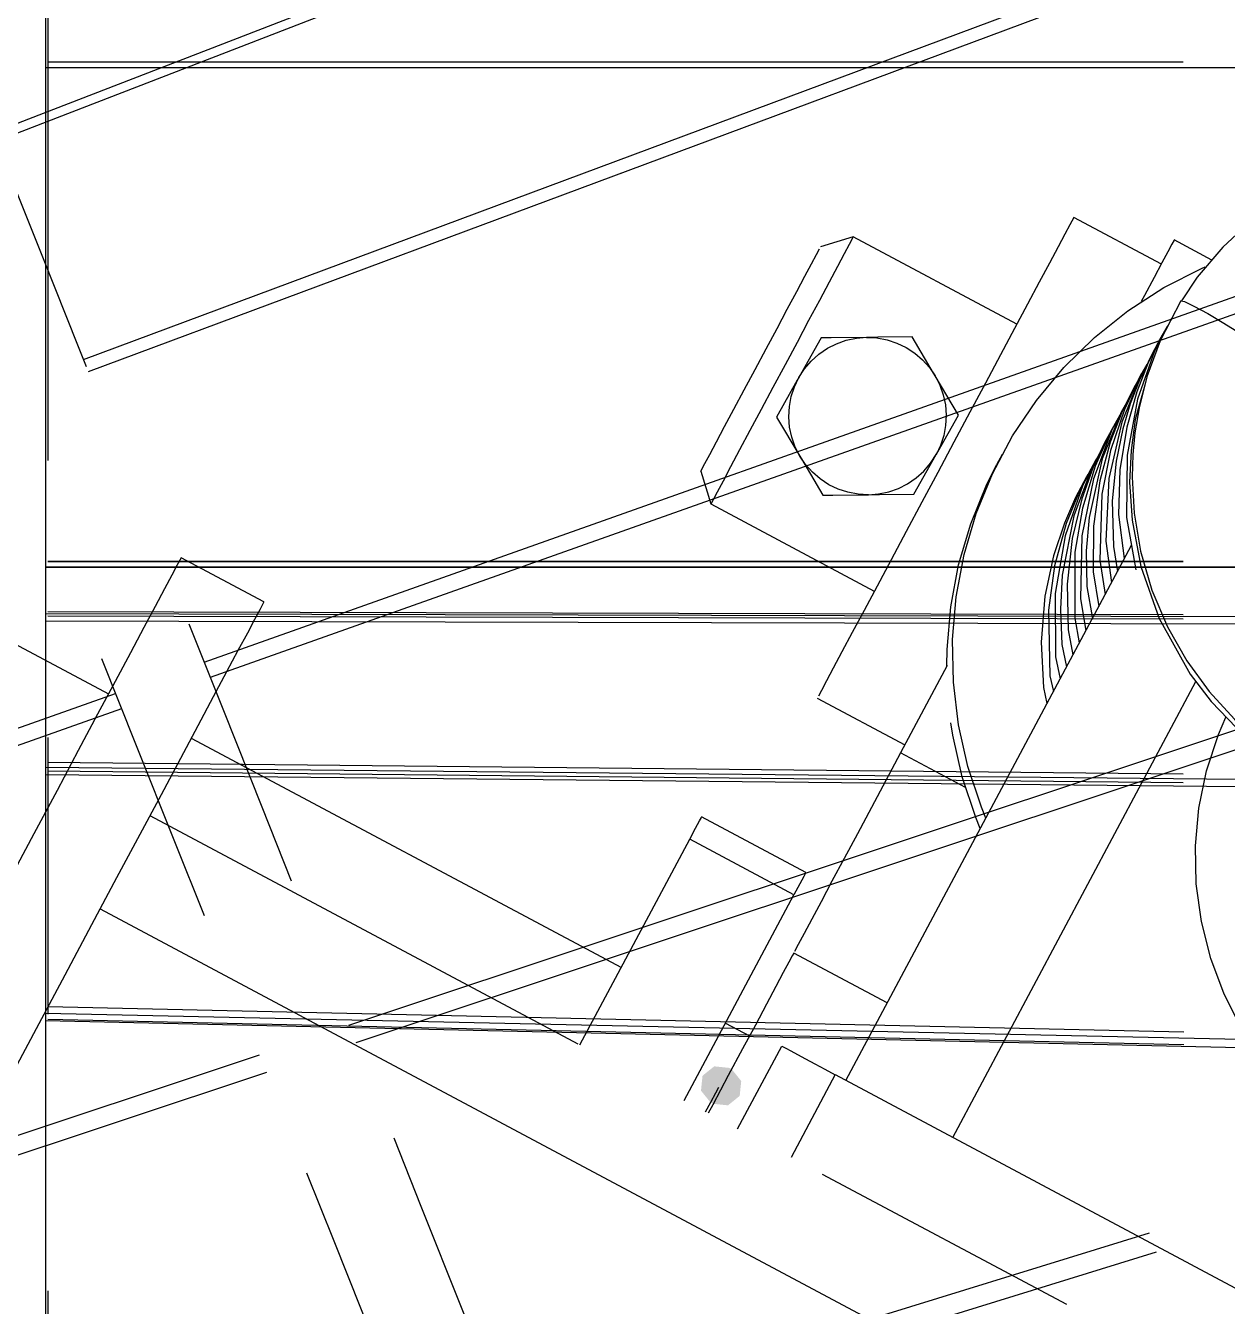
# Model space of a CAD drawing. Extents: x 3 to 592, y 5 to 207.
# Drawn here: x 100.59 to 106.11, y 44.06 to 49.93 of the extents above; entities that cross this region are included whole.
import ezdxf

# ---------------------------------------------------------------- set-up
doc = ezdxf.new("R2010")
doc.units = 0
doc.layers.get('0').update_dxf_attribs({"linetype": 'CONTINUOUS'})

msp = doc.modelspace()

# ---------------------------------------------------------------- hatches: boundary and pattern name
h = msp.add_hatch(color=7)
h.dxf.hatch_style = 2
h.paths.add_polyline_path([(103.831799, 45.14494), (103.875028, 45.091405), (103.86794, 45.022961), (103.814405, 44.979732), (103.745962, 44.986819), (103.733615, 44.993522), (103.690386, 45.047057), (103.697473, 45.115501), (103.751008, 45.15873), (103.819451, 45.151642)])
h = msp.add_hatch(color=7)
h.dxf.hatch_style = 2
h.paths.add_polyline_path([(103.831799, 45.14494), (103.875028, 45.091405), (103.86794, 45.022961), (103.814405, 44.979732), (103.745962, 44.986819), (103.733615, 44.993522), (103.690386, 45.047057), (103.697473, 45.115501), (103.751008, 45.15873), (103.819451, 45.151642)])

# ---------------------------------------------------------------- linework, layer by layer
at = {"color": 7}
for points in [[(100.693573, 51.365326), (100.693573, 51.355096), (100.693573, 51.324757), (100.693573, 51.273957), (100.693573, 51.203049), (100.693573, 51.112385), (100.693573, 51.00126), (100.693573, 50.870732), (100.693573, 50.720801), (100.693573, 50.551115), (100.693573, 50.362732), (100.693573, 50.155299), (100.693573, 49.929521), (100.693573, 49.685751), (100.693573, 49.42399), (100.693573, 49.144943), (100.693573, 48.848962), (100.693573, 48.536754), (100.693573, 48.208318), (100.693573, 47.93809)], [(100.693573, 51.365326), (100.693573, 51.355096), (100.693573, 51.324757), (100.693573, 51.273957), (100.693573, 51.203049), (100.693573, 51.112385), (100.693573, 51.00126), (100.693573, 50.870732), (100.693573, 50.720801), (100.693573, 50.551115), (100.693573, 50.362732), (100.693573, 50.155299), (100.693573, 49.929521), (100.693573, 49.685751), (100.693573, 49.42399), (100.693573, 49.144943), (100.693573, 48.848962), (100.693573, 48.536754), (100.693573, 48.208318), (100.693573, 47.93809)], [(100.693573, 51.365326), (100.693573, 51.355096), (100.693573, 51.324757), (100.693573, 51.273957), (100.693573, 51.203049), (100.693573, 51.112385), (100.693573, 51.00126), (100.693573, 50.870732), (100.693573, 50.720801), (100.693573, 50.551115), (100.693573, 50.362732), (100.693573, 50.155299), (100.693573, 49.929521), (100.693573, 49.685751), (100.693573, 49.42399), (100.693573, 49.144943), (100.693573, 48.848962), (100.693573, 48.536754), (100.693573, 48.208318), (100.693573, 47.93809)], [(100.693573, 51.365326), (100.693573, 51.355096), (100.693573, 51.324757), (100.693573, 51.273957), (100.693573, 51.203049), (100.693573, 51.112385), (100.693573, 51.00126), (100.693573, 50.870732), (100.693573, 50.720801), (100.693573, 50.551115), (100.693573, 50.362732), (100.693573, 50.155299), (100.693573, 49.929521), (100.693573, 49.685751), (100.693573, 49.42399), (100.693573, 49.144943), (100.693573, 48.848962), (100.693573, 48.536754), (100.693573, 48.208318), (100.693573, 47.93809)], [(100.442395, 49.443499), (105.301065, 51.322832)], [(100.442395, 49.443499), (105.301065, 51.322832)], [(105.316465, 51.283889), (100.457741, 49.404552)], [(105.316465, 51.283889), (100.457741, 49.404552)], [(100.857332, 48.40224), (105.74254, 50.223624)], [(100.857332, 48.40224), (105.74254, 50.223624)], [(105.764721, 50.167409), (100.879557, 48.346043)], [(105.764721, 50.167409), (100.879557, 48.346043)], [(100.682778, 50.129722), (100.682778, 49.918056), (100.682778, 49.671111), (100.682778, 49.388889), (100.682778, 49.141944), (100.682778, 48.824444), (100.682778, 48.506944), (100.682778, 48.189444), (100.682778, 47.836667), (100.682778, 47.483889), (100.682778, 47.131111), (100.682778, 46.743056), (100.682778, 46.319722), (100.682778, 45.896389), (100.682778, 45.473056), (100.682778, 45.049722), (100.682778, 44.591111), (100.682778, 44.1325), (100.682778, 43.673889)], [(100.682778, 49.741667), (142.839722, 49.741667)], [(100.693573, 49.768125), (105.901984, 49.768125)], [(100.693573, 49.768125), (105.901984, 49.768125)], [(100.693573, 49.768125), (105.901984, 49.768125)], [(100.693573, 49.768125), (105.901984, 49.768125)], [(100.400116, 49.54913), (100.520147, 49.248624), (100.6729, 48.864802), (100.830239, 48.470044), (100.870328, 48.369384)], [(100.400116, 49.54913), (100.520147, 49.248624), (100.6729, 48.864802), (100.830239, 48.470044), (100.870328, 48.369384)], [(96.070455, 49.482622), (100.97195, 46.867833)], [(96.070455, 49.482622), (100.97195, 46.867833)], [(108.699582, 48.322512), (108.63961, 48.480204), (108.567643, 48.622726), (108.397957, 48.862615), (108.213454, 49.044296), (108.031068, 49.175176), (107.863146, 49.264782), (107.717449, 49.322284), (107.428171, 49.390723), (107.120549, 49.402365), (106.806929, 49.350507), (106.505657, 49.23409), (106.364193, 49.152246), (106.232254, 49.055584), (106.083735, 48.918001), (105.967318, 48.780065), (105.894646, 48.670704)], [(108.699582, 48.322512), (108.63961, 48.480204), (108.567643, 48.622726), (108.397957, 48.862615), (108.213454, 49.044296), (108.031068, 49.175176), (107.863146, 49.264782), (107.717449, 49.322284), (107.428171, 49.390723), (107.120549, 49.402365), (106.806929, 49.350507), (106.505657, 49.23409), (106.364193, 49.152246), (106.232254, 49.055584), (106.083735, 48.918001), (105.967318, 48.780065), (105.894646, 48.670704)], [(105.400828, 49.054385), (105.382483, 49.020166), (105.359906, 48.977479), (105.328508, 48.918918), (105.288997, 48.844835), (105.242078, 48.756641), (105.188103, 48.656099), (105.128483, 48.543916), (105.063925, 48.422913), (104.995133, 48.294149), (104.923872, 48.160093), (104.850494, 48.02251)], [(105.400828, 49.054385), (105.382483, 49.020166), (105.359906, 48.977479), (105.328508, 48.918918), (105.288997, 48.844835), (105.242078, 48.756641), (105.188103, 48.656099), (105.128483, 48.543916), (105.063925, 48.422913), (104.995133, 48.294149), (104.923872, 48.160093), (104.850494, 48.02251)], [(105.802395, 48.840143), (105.400934, 49.054279)], [(105.802395, 48.840143), (105.400934, 49.054279)], [(104.389026, 48.964497), (104.370329, 48.929572), (104.347398, 48.886533), (104.316354, 48.828325), (104.278254, 48.756711), (104.233451, 48.673103), (104.184062, 48.580322), (104.131145, 48.480839), (104.076112, 48.377828), (104.020726, 48.274111), (103.966398, 48.172511), (103.914892, 48.07585), (103.86762, 47.987303), (103.826345, 47.909339), (103.79142, 47.844075), (103.764256, 47.793628), (103.745912, 47.758703), (103.736387, 47.741417)], [(104.389026, 48.964497), (104.370329, 48.929572), (104.347398, 48.886533), (104.316354, 48.828325), (104.278254, 48.756711), (104.233451, 48.673103), (104.184062, 48.580322), (104.131145, 48.480839), (104.076112, 48.377828), (104.020726, 48.274111), (103.966398, 48.172511), (103.914892, 48.07585), (103.86762, 47.987303), (103.826345, 47.909339), (103.79142, 47.844075), (103.764256, 47.793628), (103.745912, 47.758703), (103.736387, 47.741417)], [(104.389026, 48.964497), (104.238743, 48.918636)], [(104.389026, 48.964497), (104.238743, 48.918636)], [(105.139314, 48.564236), (104.388955, 48.964638)], [(105.139314, 48.564236), (104.388955, 48.964638)], [(103.689538, 47.889407), (103.708235, 47.924332), (103.730813, 47.966665), (103.761152, 48.023815), (103.798546, 48.094018), (103.841585, 48.174804), (103.888857, 48.263351), (103.938599, 48.356485), (103.989399, 48.451735), (104.039141, 48.544868), (104.086413, 48.633415), (104.129452, 48.714201), (104.166846, 48.784404), (104.197538, 48.841554), (104.220116, 48.883887), (104.233874, 48.909993)], [(103.689538, 47.889407), (103.708235, 47.924332), (103.730813, 47.966665), (103.761152, 48.023815), (103.798546, 48.094018), (103.841585, 48.174804), (103.888857, 48.263351), (103.938599, 48.356485), (103.989399, 48.451735), (104.039141, 48.544868), (104.086413, 48.633415), (104.129452, 48.714201), (104.166846, 48.784404), (104.197538, 48.841554), (104.220116, 48.883887), (104.233874, 48.909993)], [(105.861203, 48.950386), (105.850972, 48.931336), (105.832628, 48.896764), (105.805111, 48.845611), (105.769481, 48.778231), (105.725383, 48.695681), (105.710567, 48.668517)], [(105.861203, 48.950386), (105.850972, 48.931336), (105.832628, 48.896764), (105.805111, 48.845611), (105.769481, 48.778231), (105.725383, 48.695681), (105.710567, 48.668517)], [(106.033535, 48.858452), (105.861379, 48.950527)], [(106.033535, 48.858452), (105.861379, 48.950527)], [(104.997038, 46.297779), (104.97693, 46.347521), (104.914488, 46.534141), (104.871802, 46.726052), (104.848166, 46.921491), (104.844991, 47.117988), (104.861219, 47.313779), (104.897555, 47.507102), (104.953294, 47.695838), (105.02773, 47.877518), (105.120158, 48.051085), (105.229872, 48.214068), (105.355461, 48.36541), (105.495866, 48.502993), (105.649324, 48.62576), (105.814424, 48.732652), (105.989755, 48.821904), (106.002808, 48.827549)], [(104.997038, 46.297779), (104.97693, 46.347521), (104.914488, 46.534141), (104.871802, 46.726052), (104.848166, 46.921491), (104.844991, 47.117988), (104.861219, 47.313779), (104.897555, 47.507102), (104.953294, 47.695838), (105.02773, 47.877518), (105.120158, 48.051085), (105.229872, 48.214068), (105.355461, 48.36541), (105.495866, 48.502993), (105.649324, 48.62576), (105.814424, 48.732652), (105.989755, 48.821904), (106.002808, 48.827549)], [(101.410558, 47.014024), (106.334296, 48.759385)], [(101.410558, 47.014024), (106.334296, 48.759385)], [(106.362476, 48.689138), (101.438463, 46.94368)], [(106.362476, 48.689138), (101.438463, 46.94368)], [(105.891612, 48.671586), (105.797421, 48.488494), (105.736037, 48.322689), (105.700054, 48.180519), (105.681004, 48.065866), (105.671479, 47.966736), (105.668304, 47.862314), (105.677476, 47.696508), (105.707109, 47.521883), (105.758968, 47.34373), (105.830229, 47.175808), (105.918776, 47.01988), (106.02214, 46.878416), (106.138204, 46.751769), (106.266615, 46.639586), (106.290604, 46.624769)], [(105.891612, 48.671586), (105.797421, 48.488494), (105.736037, 48.322689), (105.700054, 48.180519), (105.681004, 48.065866), (105.671479, 47.966736), (105.668304, 47.862314), (105.677476, 47.696508), (105.707109, 47.521883), (105.758968, 47.34373), (105.830229, 47.175808), (105.918776, 47.01988), (106.02214, 46.878416), (106.138204, 46.751769), (106.266615, 46.639586), (106.290604, 46.624769)], [(105.891753, 48.671515), (105.908687, 48.667635), (105.952078, 48.646821), (106.015226, 48.612601), (106.088603, 48.569562), (106.160923, 48.52476), (106.221248, 48.484896), (106.260406, 48.455968), (106.272401, 48.44221)], [(105.891753, 48.671515), (105.908687, 48.667635), (105.952078, 48.646821), (106.015226, 48.612601), (106.088603, 48.569562), (106.160923, 48.52476), (106.221248, 48.484896), (106.260406, 48.455968), (106.272401, 48.44221)], [(105.865366, 48.621527), (105.771174, 48.440904), (105.692857, 48.220418), (105.644879, 47.963243), (105.642057, 47.677141), (105.685449, 47.437252)], [(105.865366, 48.621527), (105.771174, 48.440904), (105.692857, 48.220418), (105.644879, 47.963243), (105.642057, 47.677141), (105.685449, 47.437252)], [(105.829629, 48.553264), (105.788001, 48.48165), (105.740024, 48.383225), (105.689576, 48.254461), (105.643363, 48.091478), (105.611965, 47.895334), (105.605615, 47.690722), (105.632426, 47.488934)], [(105.829629, 48.553264), (105.788001, 48.48165), (105.740024, 48.383225), (105.689576, 48.254461), (105.643363, 48.091478), (105.611965, 47.895334), (105.605615, 47.690722), (105.632426, 47.488934)], [(104.241812, 48.501406), (104.139506, 48.319725)], [(104.241812, 48.501406), (104.139506, 48.319725)], [(104.139577, 48.31969), (104.165329, 48.359201), (104.196021, 48.395184), (104.231299, 48.426582), (104.270457, 48.453393), (104.312438, 48.474559), (104.356888, 48.490434), (104.403102, 48.499959), (104.450374, 48.50384)], [(104.139577, 48.31969), (104.165329, 48.359201), (104.196021, 48.395184), (104.231299, 48.426582), (104.270457, 48.453393), (104.312438, 48.474559), (104.356888, 48.490434), (104.403102, 48.499959), (104.450374, 48.50384)], [(104.450303, 48.503699), (104.287673, 48.501935), (104.241812, 48.501229)], [(104.450303, 48.503699), (104.287673, 48.501935), (104.241812, 48.501229)], [(104.65876, 48.505992), (104.501421, 48.504228), (104.450268, 48.503522)], [(104.65876, 48.505992), (104.501421, 48.504228), (104.450268, 48.503522)], [(104.450303, 48.503699), (104.497576, 48.501229), (104.543789, 48.49241), (104.588945, 48.477593), (104.631278, 48.457132), (104.670789, 48.431379), (104.706773, 48.400688), (104.73817, 48.36541), (104.764981, 48.326604)], [(104.450303, 48.503699), (104.497576, 48.501229), (104.543789, 48.49241), (104.588945, 48.477593), (104.631278, 48.457132), (104.670789, 48.431379), (104.706773, 48.400688), (104.73817, 48.36541), (104.764981, 48.326604)], [(104.765016, 48.326569), (104.757608, 48.339269), (104.65883, 48.506133)], [(104.765016, 48.326569), (104.757608, 48.339269), (104.65883, 48.506133)], [(105.773008, 48.450959), (105.761367, 48.431909), (105.699983, 48.303497), (105.659767, 48.198722), (105.625547, 48.08407), (105.594503, 47.935903), (105.576511, 47.75387), (105.582156, 47.544673), (105.6005, 47.428961)], [(105.773008, 48.450959), (105.761367, 48.431909), (105.699983, 48.303497), (105.659767, 48.198722), (105.625547, 48.08407), (105.594503, 47.935903), (105.576511, 47.75387), (105.582156, 47.544673), (105.6005, 47.428961)], [(105.735826, 48.378498), (105.712189, 48.338634), (105.62082, 48.114268), (105.561201, 47.856034), (105.547089, 47.56852), (105.573901, 47.379079)], [(105.735826, 48.378498), (105.712189, 48.338634), (105.62082, 48.114268), (105.561201, 47.856034), (105.547089, 47.56852), (105.573901, 47.379079)], [(104.139577, 48.31969), (104.132168, 48.306637), (104.037271, 48.138009)], [(104.139577, 48.31969), (104.132168, 48.306637), (104.037271, 48.138009)], [(104.143563, 47.958622), (104.122044, 48.000602), (104.106521, 48.045405), (104.096644, 48.091619), (104.093116, 48.138539), (104.095938, 48.185811), (104.104405, 48.232378), (104.119221, 48.27718), (104.139682, 48.319866)], [(104.143563, 47.958622), (104.122044, 48.000602), (104.106521, 48.045405), (104.096644, 48.091619), (104.093116, 48.138539), (104.095938, 48.185811), (104.104405, 48.232378), (104.119221, 48.27718), (104.139682, 48.319866)], [(104.765016, 48.326569), (104.786536, 48.284589), (104.802058, 48.239786), (104.811936, 48.193572), (104.815464, 48.146652), (104.812641, 48.09938), (104.804175, 48.052814), (104.789358, 48.008011), (104.768897, 47.965325)], [(104.765016, 48.326569), (104.786536, 48.284589), (104.802058, 48.239786), (104.811936, 48.193572), (104.815464, 48.146652), (104.812641, 48.09938), (104.804175, 48.052814), (104.789358, 48.008011), (104.768897, 47.965325)], [(104.871238, 48.147182), (104.765052, 48.326746)], [(104.871238, 48.147182), (104.765052, 48.326746)], [(105.711766, 48.337505), (105.705416, 48.326569), (105.632744, 48.173111), (105.569244, 47.984375), (105.52938, 47.783644), (105.519502, 47.480608), (105.544549, 47.323975)], [(105.711766, 48.337505), (105.705416, 48.326569), (105.632744, 48.173111), (105.569244, 47.984375), (105.52938, 47.783644), (105.519502, 47.480608), (105.544549, 47.323975)], [(105.693034, 48.300746), (105.6761, 48.272171), (105.622831, 48.163868), (105.567798, 48.022404), (105.51982, 47.84531), (105.490892, 47.637876), (105.489481, 47.428326), (105.515234, 47.269224)], [(105.693034, 48.300746), (105.6761, 48.272171), (105.622831, 48.163868), (105.567798, 48.022404), (105.51982, 47.84531), (105.490892, 47.637876), (105.489481, 47.428326), (105.515234, 47.269224)], [(105.726548, 48.284871), (105.68245, 48.126121), (105.6634, 47.984304), (105.65705, 47.83896), (105.667986, 47.664335), (105.708203, 47.452668), (105.792164, 47.213132), (105.934686, 46.958779), (106.0317, 46.83319), (106.147059, 46.712187), (106.281114, 46.599299), (106.297342, 46.588362)], [(105.726548, 48.284871), (105.68245, 48.126121), (105.6634, 47.984304), (105.65705, 47.83896), (105.667986, 47.664335), (105.708203, 47.452668), (105.792164, 47.213132), (105.934686, 46.958779), (106.0317, 46.83319), (106.147059, 46.712187), (106.281114, 46.599299), (106.297342, 46.588362)], [(105.642234, 48.203168), (105.617539, 48.160129), (105.531461, 47.945993), (105.471136, 47.677529), (105.458084, 47.523718), (105.460906, 47.361087), (105.485953, 47.214331)], [(105.642234, 48.203168), (105.617539, 48.160129), (105.531461, 47.945993), (105.471136, 47.677529), (105.458084, 47.523718), (105.460906, 47.361087), (105.485953, 47.214331)], [(104.037342, 48.138009), (104.143528, 47.958446)], [(104.037342, 48.138009), (104.143528, 47.958446)], [(104.768967, 47.965501), (104.776376, 47.978554), (104.871273, 48.147182)], [(104.768967, 47.965501), (104.776376, 47.978554), (104.871273, 48.147182)], [(105.61193, 48.1463), (105.568891, 48.070453), (105.499041, 47.912055), (105.440127, 47.719791), (105.406261, 47.518355), (105.404849, 47.214966), (105.426016, 47.102077)], [(105.61193, 48.1463), (105.568891, 48.070453), (105.499041, 47.912055), (105.440127, 47.719791), (105.406261, 47.518355), (105.404849, 47.214966), (105.426016, 47.102077)], [(105.609178, 48.139456), (105.577076, 48.081953), (105.490645, 47.854059), (105.437728, 47.59265), (105.431731, 47.303373), (105.456426, 47.158734)], [(105.609178, 48.139456), (105.577076, 48.081953), (105.490645, 47.854059), (105.437728, 47.59265), (105.431731, 47.303373), (105.456426, 47.158734)], [(104.850389, 48.022651), (104.776658, 47.884009), (104.70328, 47.746779), (104.631666, 47.612371), (104.562875, 47.483607), (104.497964, 47.362251), (104.438344, 47.250068), (104.384369, 47.148821), (104.337097, 47.060273), (104.297233, 46.985837), (104.265836, 46.926923), (104.242905, 46.883884), (104.228794, 46.857426)], [(104.850389, 48.022651), (104.776658, 47.884009), (104.70328, 47.746779), (104.631666, 47.612371), (104.562875, 47.483607), (104.497964, 47.362251), (104.438344, 47.250068), (104.384369, 47.148821), (104.337097, 47.060273), (104.297233, 46.985837), (104.265836, 46.926923), (104.242905, 46.883884), (104.228794, 46.857426)], [(105.564658, 48.060857), (105.54208, 48.020288), (105.489869, 47.908104), (105.437305, 47.762054), (105.393208, 47.580726), (105.369924, 47.371529), (105.374863, 47.162332), (105.396736, 47.047326)], [(105.564658, 48.060857), (105.54208, 48.020288), (105.489869, 47.908104), (105.437305, 47.762054), (105.393208, 47.580726), (105.369924, 47.371529), (105.374863, 47.162332), (105.396736, 47.047326)], [(104.458241, 47.781527), (104.410969, 47.783997), (104.364755, 47.792816), (104.319599, 47.807633), (104.277266, 47.827741), (104.237755, 47.853847), (104.201771, 47.884539), (104.170374, 47.919816), (104.143563, 47.958622)], [(104.143563, 47.958622), (104.150971, 47.945922), (104.249749, 47.779058)], [(104.458241, 47.781527), (104.410969, 47.783997), (104.364755, 47.792816), (104.319599, 47.807633), (104.277266, 47.827741), (104.237755, 47.853847), (104.201771, 47.884539), (104.170374, 47.919816), (104.143563, 47.958622)], [(104.143563, 47.958622), (104.150971, 47.945922), (104.249749, 47.779058)], [(104.458241, 47.781527), (104.505513, 47.785055), (104.551727, 47.794933), (104.596177, 47.810455), (104.638157, 47.831975), (104.677316, 47.858433), (104.712241, 47.890183), (104.743285, 47.925814), (104.769038, 47.965677)], [(104.458241, 47.781527), (104.505513, 47.785055), (104.551727, 47.794933), (104.596177, 47.810455), (104.638157, 47.831975), (104.677316, 47.858433), (104.712241, 47.890183), (104.743285, 47.925814), (104.769038, 47.965677)], [(104.666732, 47.783821), (104.769038, 47.965501)], [(104.666732, 47.783821), (104.769038, 47.965501)], [(105.071757, 47.965466), (105.046357, 47.918194)], [(105.071757, 47.965466), (105.046357, 47.918194)], [(105.518726, 47.970122), (105.483096, 47.904859), (105.401251, 47.685431), (105.347629, 47.412381), (105.339162, 47.256806), (105.346571, 47.094528), (105.367384, 46.99187)], [(105.518726, 47.970122), (105.483096, 47.904859), (105.401251, 47.685431), (105.347629, 47.412381), (105.339162, 47.256806), (105.346571, 47.094528), (105.367384, 46.99187)], [(104.818533, 46.995927), (104.819591, 47.070716), (104.836172, 47.266507), (104.872155, 47.459829), (104.927894, 47.648213), (105.00233, 47.830246), (105.046427, 47.918088)], [(104.818533, 46.995927), (104.819591, 47.070716), (104.836172, 47.266507), (104.872155, 47.459829), (104.927894, 47.648213), (105.00233, 47.830246), (105.046427, 47.918088)], [(105.510506, 47.954953), (105.50204, 47.941547), (105.433248, 47.813489), (105.36622, 47.650153), (105.312598, 47.454714), (105.284376, 47.252572), (105.291431, 46.949889), (105.306954, 46.878628)], [(105.510506, 47.954953), (105.50204, 47.941547), (105.433248, 47.813489), (105.36622, 47.650153), (105.312598, 47.454714), (105.284376, 47.252572), (105.291431, 46.949889), (105.306954, 46.878628)], [(103.689538, 47.889407), (103.735399, 47.739124)], [(103.689538, 47.889407), (103.735399, 47.739124)], [(105.46588, 47.874414), (105.459177, 47.863831), (105.408377, 47.768228), (105.357577, 47.651811), (105.307483, 47.501175), (105.267972, 47.315614), (105.250686, 47.105006), (105.261622, 46.896514), (105.277497, 46.823489)], [(105.46588, 47.874414), (105.459177, 47.863831), (105.408377, 47.768228), (105.357577, 47.651811), (105.307483, 47.501175), (105.267972, 47.315614), (105.250686, 47.105006), (105.261622, 46.896514), (105.277497, 46.823489)], [(105.479391, 47.894452), (105.442702, 47.824954), (105.361564, 47.593179), (105.31535, 47.328949), (105.317114, 47.037907), (105.337575, 46.936307)], [(105.479391, 47.894452), (105.442702, 47.824954), (105.361564, 47.593179), (105.31535, 47.328949), (105.317114, 47.037907), (105.337575, 46.936307)], [(104.249784, 47.779199), (104.295646, 47.779552), (104.458276, 47.781669)], [(104.249784, 47.779199), (104.295646, 47.779552), (104.458276, 47.781669)], [(104.458241, 47.781527), (104.509394, 47.782233), (104.666733, 47.783997)], [(104.458241, 47.781527), (104.509394, 47.782233), (104.666733, 47.783997)], [(103.735293, 47.739088), (104.485652, 47.338686)], [(103.735293, 47.739088), (104.485652, 47.338686)], [(104.355053, 45.094419), (105.66527, 47.550105)], [(104.355053, 45.094419), (105.66527, 47.550105)], [(101.305501, 47.492638), (101.286451, 47.456654), (101.262462, 47.412204), (101.229301, 47.34941), (101.186262, 47.269329), (101.134051, 47.17161), (101.072668, 47.056252), (101.002112, 46.92396), (100.922384, 46.774382), (100.833484, 46.607871), (100.736118, 46.425132), (100.629579, 46.225813), (100.514926, 46.010618), (100.391807, 45.779902), (100.260573, 45.533663), (100.121226, 45.272607), (99.974118, 44.996735), (99.819601, 44.707104), (99.657676, 44.403716), (99.488696, 44.086921), (99.313012, 43.757779), (99.173312, 43.495666)], [(101.305501, 47.492638), (101.286451, 47.456654), (101.262462, 47.412204), (101.229301, 47.34941), (101.186262, 47.269329), (101.134051, 47.17161), (101.072668, 47.056252), (101.002112, 46.92396), (100.922384, 46.774382), (100.833484, 46.607871), (100.736118, 46.425132), (100.629579, 46.225813), (100.514926, 46.010618), (100.391807, 45.779902), (100.260573, 45.533663), (100.121226, 45.272607), (99.974118, 44.996735), (99.819601, 44.707104), (99.657676, 44.403716), (99.488696, 44.086921), (99.313012, 43.757779), (99.173312, 43.495666)], [(101.685372, 47.290002), (101.305431, 47.492497)], [(101.685372, 47.290002), (101.305431, 47.492497)], [(100.682778, 47.448611), (142.839722, 47.448611)], [(142.839722, 47.448611), (100.682778, 47.448611)], [(105.901808, 47.473764), (100.693396, 47.473764)], [(105.901808, 47.473764), (100.693396, 47.473764)], [(105.901808, 47.473764), (100.693396, 47.473764)], [(105.901808, 47.473764), (100.693396, 47.473764)], [(100.693573, 47.476445), (105.901984, 47.476445)], [(100.693573, 47.476445), (105.901984, 47.476445)], [(100.693573, 47.476445), (105.901984, 47.476445)], [(100.693573, 47.476445), (105.901984, 47.476445)], [(101.685372, 47.290002), (101.666322, 47.254019), (101.642333, 47.209569), (101.609172, 47.146774), (101.566133, 47.066694), (101.513922, 46.968974), (101.452539, 46.853616), (101.381983, 46.721324), (101.302256, 46.571747), (101.213356, 46.405236), (101.115989, 46.222497), (101.00945, 46.023177), (100.894797, 45.807983), (100.771678, 45.577266), (100.640444, 45.331027), (100.501097, 45.069972), (100.353989, 44.794099), (100.199472, 44.504469), (100.037547, 44.20108), (99.868567, 43.884286), (99.692883, 43.555144), (99.510497, 43.213655), (99.324583, 42.865111)], [(101.685372, 47.290002), (101.666322, 47.254019), (101.642333, 47.209569), (101.609172, 47.146774), (101.566133, 47.066694), (101.513922, 46.968974), (101.452539, 46.853616), (101.381983, 46.721324), (101.302256, 46.571747), (101.213356, 46.405236), (101.115989, 46.222497), (101.00945, 46.023177), (100.894797, 45.807983), (100.771678, 45.577266), (100.640444, 45.331027), (100.501097, 45.069972), (100.353989, 44.794099), (100.199472, 44.504469), (100.037547, 44.20108), (99.868567, 43.884286), (99.692883, 43.555144), (99.510497, 43.213655), (99.324583, 42.865111)], [(100.682778, 47.236944), (142.839722, 47.131111)], [(142.839722, 47.095833), (100.682778, 47.201667)], [(105.901929, 47.210761), (100.693396, 47.224139)], [(105.901929, 47.210761), (100.693396, 47.224139)], [(105.901929, 47.210761), (100.693396, 47.224139)], [(105.901929, 47.210761), (100.693396, 47.224139)], [(100.693573, 47.245623), (105.901967, 47.232245)], [(100.693573, 47.245623), (105.901967, 47.232245)], [(100.693573, 47.245623), (105.901967, 47.232245)], [(100.693573, 47.245623), (105.901967, 47.232245)], [(101.340743, 47.189719), (101.499458, 46.790822), (101.675494, 46.349144), (101.81072, 46.009879)], [(101.340743, 47.189719), (101.499458, 46.790822), (101.675494, 46.349144), (101.81072, 46.009879)], [(100.940764, 47.030334), (101.099479, 46.631437), (101.275515, 46.189759), (101.410741, 45.850494)], [(100.940764, 47.030334), (101.099479, 46.631437), (101.275515, 46.189759), (101.410741, 45.850494)], [(102.074345, 45.348349), (107.049724, 47.00421)], [(102.074345, 45.348349), (107.049724, 47.00421)], [(104.819309, 46.997373), (104.605526, 46.59697)], [(104.819309, 46.997373), (104.605526, 46.59697)], [(107.082236, 46.923066), (102.106765, 45.267174)], [(107.082236, 46.923066), (102.106765, 45.267174)], [(104.845238, 44.832905), (105.961074, 46.924524)], [(104.845238, 44.832905), (105.961074, 46.924524)], [(98.574931, 46.008854), (101.004511, 46.869985)], [(98.574931, 46.008854), (101.004511, 46.869985)], [(104.224102, 46.848642), (104.625563, 46.634506)], [(104.224102, 46.848642), (104.625563, 46.634506)], [(101.032486, 46.799641), (98.592323, 45.93463)], [(101.032486, 46.799641), (98.592323, 45.93463)], [(104.971744, 46.250366), (104.951636, 46.300108), (104.889194, 46.486727), (104.846508, 46.678638), (104.837336, 46.735436)], [(104.971744, 46.250366), (104.951636, 46.300108), (104.889194, 46.486727), (104.846508, 46.678638), (104.837336, 46.735436)], [(105.974762, 46.343958), (106.009687, 46.514702), (106.064015, 46.680861), (106.097529, 46.760589)], [(105.974762, 46.343958), (106.009687, 46.514702), (106.064015, 46.680861), (106.097529, 46.760589)], [(100.693573, 46.66809), (100.693573, 46.344593), (100.693573, 45.93149), (100.693573, 45.506393), (100.693573, 45.39809)], [(100.693573, 46.66809), (100.693573, 46.344593), (100.693573, 45.93149), (100.693573, 45.506393), (100.693573, 45.39809)], [(100.693573, 46.66809), (100.693573, 46.344593), (100.693573, 45.93149), (100.693573, 45.506393), (100.693573, 45.39809)], [(100.693573, 46.66809), (100.693573, 46.344593), (100.693573, 45.93149), (100.693573, 45.506393), (100.693573, 45.39809)], [(101.351962, 46.665021), (103.325048, 45.612332)], [(101.351962, 46.665021), (103.325048, 45.612332)], [(100.693573, 46.554355), (105.902774, 46.50149)], [(100.693573, 46.554355), (105.902774, 46.50149)], [(100.693573, 46.554355), (105.902774, 46.50149)], [(100.693573, 46.554355), (105.902774, 46.50149)], [(104.605631, 46.596864), (104.538251, 46.470923), (104.471929, 46.346392), (104.407723, 46.226095), (104.347398, 46.112501), (104.291306, 46.007726), (104.241565, 45.914239), (104.198526, 45.833806), (104.163248, 45.767837), (104.13679, 45.717742), (104.119151, 45.684934)], [(104.605631, 46.596864), (104.538251, 46.470923), (104.471929, 46.346392), (104.407723, 46.226095), (104.347398, 46.112501), (104.291306, 46.007726), (104.241565, 45.914239), (104.198526, 45.833806), (104.163248, 45.767837), (104.13679, 45.717742), (104.119151, 45.684934)], [(104.903588, 46.437938), (104.60549, 46.597041)], [(104.903588, 46.437938), (104.60549, 46.597041)], [(100.682778, 46.531389), (142.839722, 46.108056)], [(142.839722, 46.072778), (100.682778, 46.496111)], [(105.902652, 46.45965), (100.693396, 46.512515)], [(105.902652, 46.45965), (100.693396, 46.512515)], [(105.902652, 46.45965), (100.693396, 46.512515)], [(105.902652, 46.45965), (100.693396, 46.512515)], [(106.168896, 45.334767), (106.089873, 45.490342), (106.028843, 45.653678), (105.986157, 45.823011), (105.962873, 45.995872), (105.958993, 46.170144), (105.974868, 46.344064)], [(106.168896, 45.334767), (106.089873, 45.490342), (106.028843, 45.653678), (105.986157, 45.823011), (105.962873, 45.995872), (105.958993, 46.170144), (105.974868, 46.344064)], [(101.162414, 46.309668), (103.1255, 45.262393)], [(101.162414, 46.309668), (103.1255, 45.262393)], [(103.638668, 46.200624), (103.665479, 46.251072), (103.68347, 46.284586), (103.69229, 46.301166)], [(103.638668, 46.200624), (103.665479, 46.251072), (103.68347, 46.284586), (103.69229, 46.301166)], [(104.17108, 46.047836), (103.693066, 46.302895)], [(104.17108, 46.047836), (103.693066, 46.302895)], [(103.135324, 45.25712), (103.638738, 46.200448)], [(103.135324, 45.25712), (103.638738, 46.200448)], [(104.116576, 45.945672), (103.638562, 46.20073)], [(104.116576, 45.945672), (103.638562, 46.20073)], [(104.17108, 46.047836), (104.161555, 46.029845), (104.143563, 45.996331), (104.116399, 45.945531)], [(104.17108, 46.047836), (104.161555, 46.029845), (104.143563, 45.996331), (104.116399, 45.945531)], [(103.613232, 45.002168), (104.116646, 45.945496)], [(103.613232, 45.002168), (104.116646, 45.945496)], [(100.933603, 45.880761), (105.528966, 43.429194)], [(100.933603, 45.880761), (105.528966, 43.429194)], [(104.115764, 45.678584), (104.109414, 45.666237), (104.093186, 45.636603), (104.068139, 45.588978), (104.033567, 45.524773), (103.990528, 45.443987), (103.939728, 45.348384), (103.881167, 45.23867), (103.81555, 45.116256), (103.744289, 44.982553), (103.723475, 44.943395)], [(104.115764, 45.678584), (104.109414, 45.666237), (104.093186, 45.636603), (104.068139, 45.588978), (104.033567, 45.524773), (103.990528, 45.443987), (103.939728, 45.348384), (103.881167, 45.23867), (103.81555, 45.116256), (103.744289, 44.982553), (103.723475, 44.943395)], [(104.544636, 45.449772), (104.115658, 45.678725)], [(104.544636, 45.449772), (104.115658, 45.678725)], [(100.693573, 45.433439), (105.905973, 45.316918)], [(100.693573, 45.433439), (105.905973, 45.316918)], [(100.693573, 45.433439), (105.905973, 45.316918)], [(100.693573, 45.433439), (105.905973, 45.316918)], [(100.682778, 45.4025), (142.839722, 44.485278)], [(105.905748, 45.256629), (100.693396, 45.373149)], [(105.905748, 45.256629), (100.693396, 45.373149)], [(105.905748, 45.256629), (100.693396, 45.373149)], [(105.905748, 45.256629), (100.693396, 45.373149)], [(142.839722, 44.414722), (100.682778, 45.367222)], [(103.802815, 45.357556), (103.913234, 45.298642)], [(103.802815, 45.357556), (103.913234, 45.298642)], [(98.976074, 44.317214), (101.664946, 45.212212)], [(98.976074, 44.317214), (101.664946, 45.212212)], [(103.858307, 44.871428), (104.060801, 45.25137)], [(103.858307, 44.871428), (104.060801, 45.25137)], [(104.060978, 45.251299), (104.079675, 45.241422), (104.102253, 45.229427), (104.132592, 45.212847), (104.169986, 45.193091), (104.212319, 45.170513), (104.258181, 45.146172), (104.306158, 45.120419)], [(104.060978, 45.251299), (104.079675, 45.241422), (104.102253, 45.229427), (104.132592, 45.212847), (104.169986, 45.193091), (104.212319, 45.170513), (104.258181, 45.146172), (104.306158, 45.120419)], [(101.697472, 45.130932), (98.996253, 44.232054)], [(101.697472, 45.130932), (98.996253, 44.232054)], [(104.306053, 45.12056), (104.103558, 44.740618)], [(104.306053, 45.12056), (104.103558, 44.740618)], [(104.306053, 45.12056), (108.472358, 42.897707)], [(104.306053, 45.12056), (108.472358, 42.897707)], [(103.711234, 44.949886), (103.735223, 44.995042), (103.758153, 45.037728), (103.771912, 45.063833)], [(103.711234, 44.949886), (103.735223, 44.995042), (103.758153, 45.037728), (103.771912, 45.063833)], [(102.280938, 44.830135), (102.405744, 44.516816), (102.593422, 44.045505), (102.782864, 43.570313), (102.973364, 43.092299), (103.164922, 42.611463), (103.357186, 42.129216), (103.549803, 41.646263)], [(102.280938, 44.830135), (102.405744, 44.516816), (102.593422, 44.045505), (102.782864, 43.570313), (102.973364, 43.092299), (103.164922, 42.611463), (103.357186, 42.129216), (103.549803, 41.646263)], [(101.880958, 44.67075), (102.005765, 44.357431), (102.193443, 43.88612), (102.382884, 43.410928), (102.573384, 42.932914), (102.764943, 42.452078), (102.957207, 41.969831), (103.149823, 41.486878)], [(101.880958, 44.67075), (102.005765, 44.357431), (102.193443, 43.88612), (102.382884, 43.410928), (102.573384, 42.932914), (102.764943, 42.452078), (102.957207, 41.969831), (103.149823, 41.486878)], [(104.246018, 44.664614), (105.366536, 44.066836)], [(104.246018, 44.664614), (105.366536, 44.066836)], [(102.815425, 43.488716), (105.748767, 44.395243)], [(102.815425, 43.488716), (105.748767, 44.395243)], [(105.779028, 44.305941), (102.85035, 43.400874)], [(105.779028, 44.305941), (102.85035, 43.400874)], [(100.693573, 44.12809), (100.693573, 43.69876), (100.693573, 43.223568), (100.693573, 42.85809)], [(100.693573, 44.12809), (100.693573, 43.69876), (100.693573, 43.223568), (100.693573, 42.85809)], [(100.693573, 44.12809), (100.693573, 43.69876), (100.693573, 43.223568), (100.693573, 42.85809)], [(100.693573, 44.12809), (100.693573, 43.69876), (100.693573, 43.223568), (100.693573, 42.85809)]]:
    msp.add_lwpolyline(points, dxfattribs=at)

doc.saveas('drawing.dxf')
